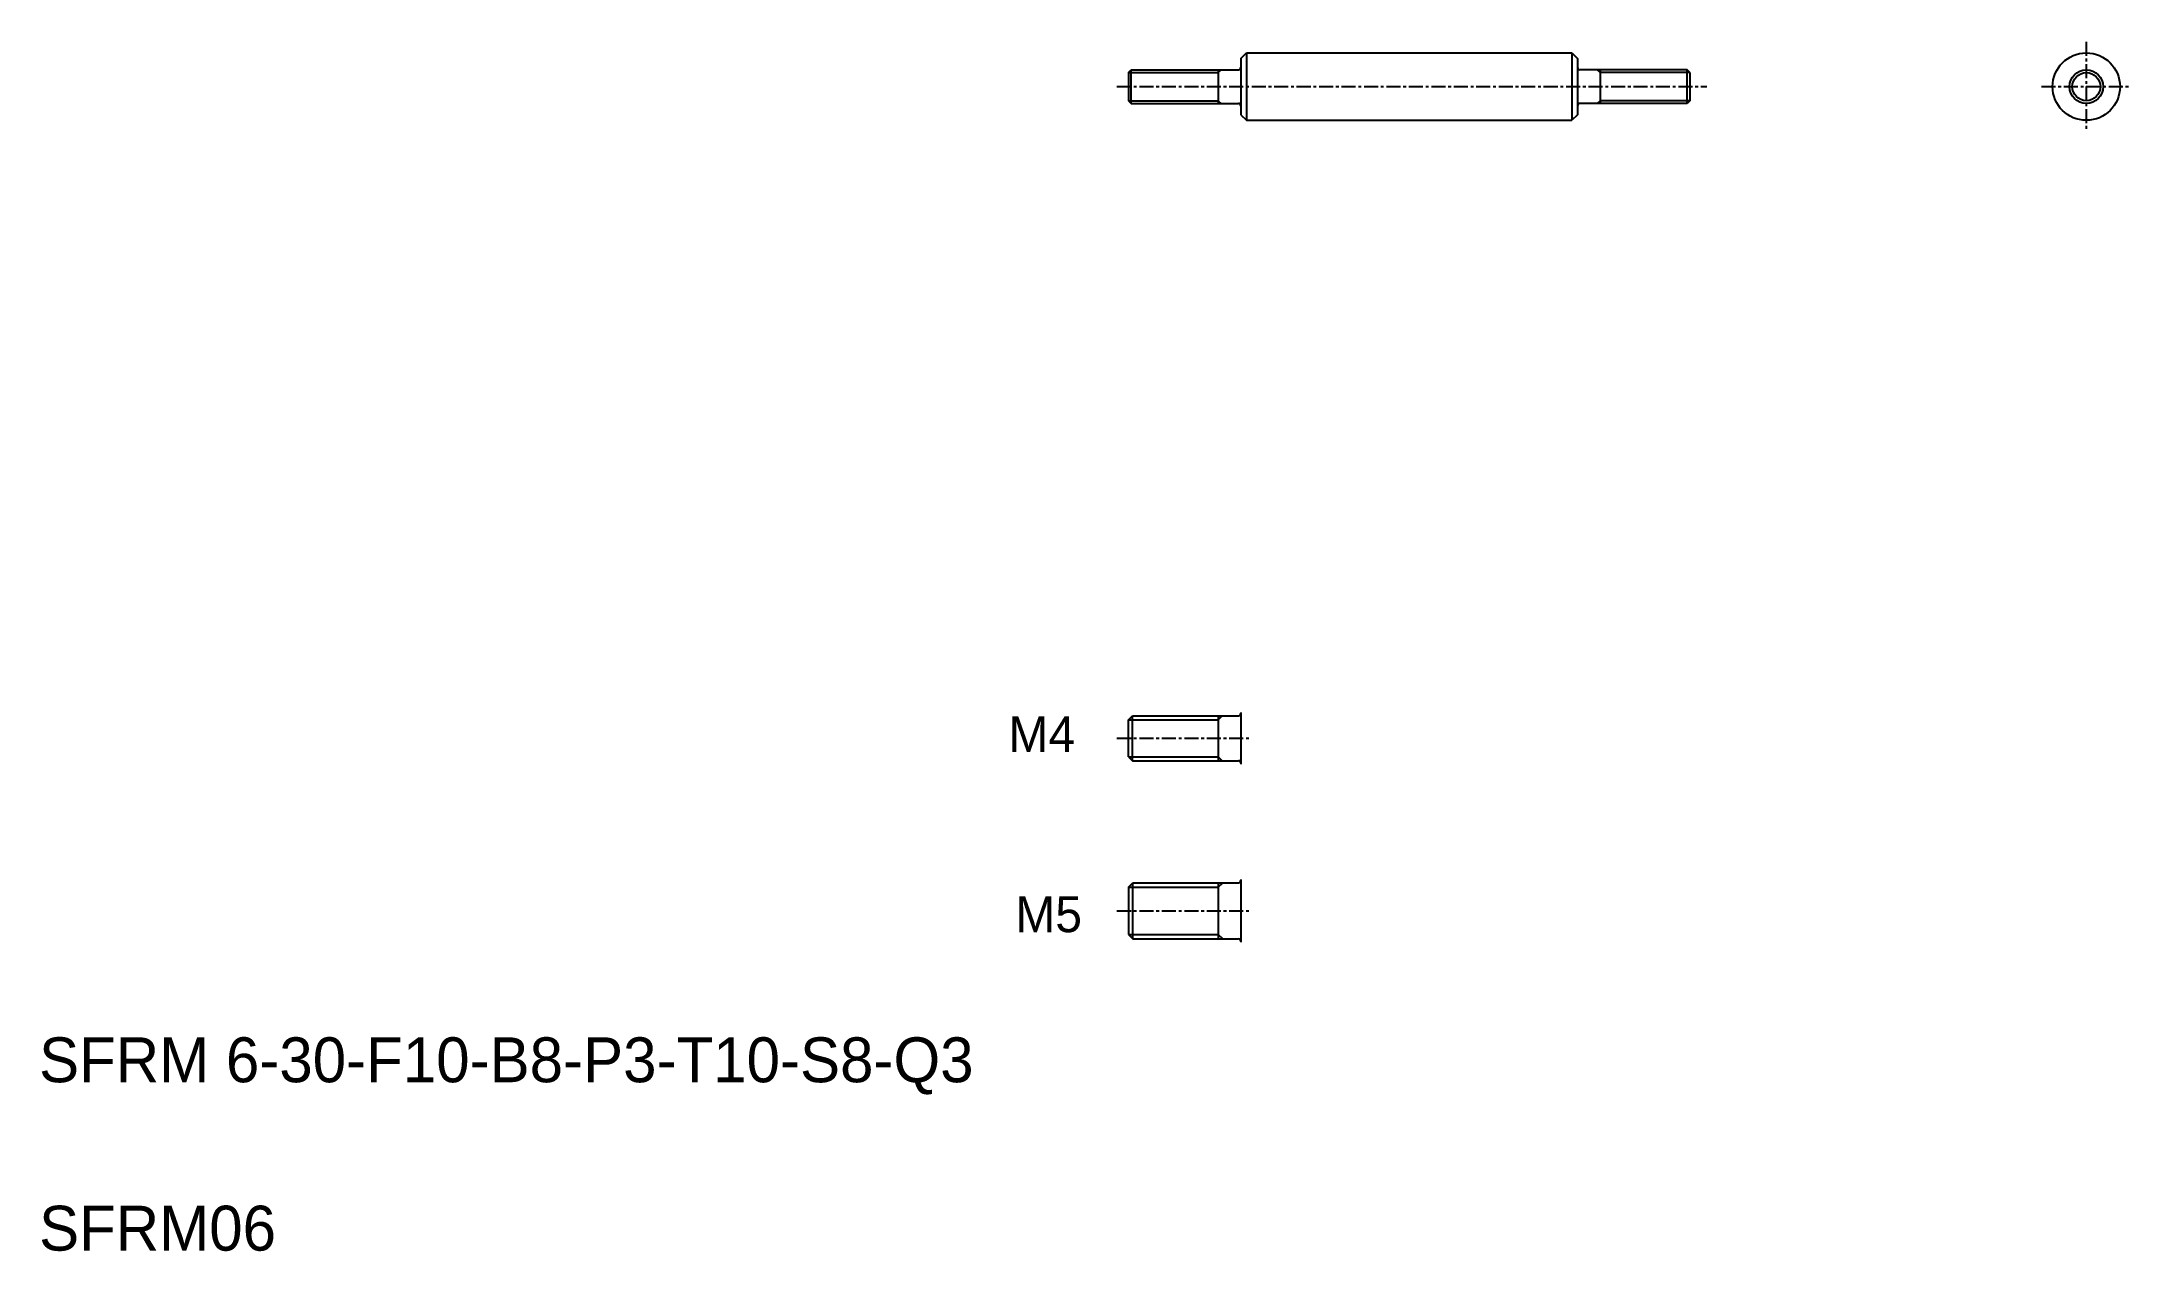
# Model space of a CAD drawing. Extents: x 60 to 246, y 58 to 166.
import ezdxf

# ---------------------------------------------------------------- set-up
doc = ezdxf.new("R2010")
doc.units = 0
doc.linetypes.add('CENTER', pattern=[2, 1.25, -0.25, 0.25, -0.25])
doc.layers.get('0').update_dxf_attribs({"linetype": 'CONTINUOUS'})
doc.layers.add('CENTER', color=1, linetype='CENTER')

msp = doc.modelspace()

# ---------------------------------------------------------------- linework, layer by layer
at = {"color": 7, "linetype": 'CONTINUOUS'}
for p, q in [((167.17, 164.42), (167.67, 164.92)), ((167.17, 164.42), (167.17, 159.42)), ((167.67, 164.92), (196.67, 164.92)), ((167.67, 164.92), (167.67, 158.92)), ((196.67, 164.92), (196.67, 158.92)), ((196.67, 164.92), (197.17, 164.42)), ((197.17, 164.42), (197.17, 159.42)), ((157.17, 163.17), (157.42, 163.42)), ((157.17, 163.17), (157.17, 160.67)), ((157.42, 163.42), (166.97, 163.42)), ((157.42, 160.42), (157.42, 163.42)), ((165.17, 163.42), (165.17, 160.42)), ((197.17, 163.17), (197.17, 163.17)), ((197.17, 161.92), (197.17, 161.92)), ((206.92, 163.42), (197.37, 163.42)), ((199.17, 163.42), (199.17, 160.42)), ((207.17, 163.17), (206.92, 163.42)), ((206.92, 160.42), (206.92, 163.42)), ((207.17, 163.17), (207.17, 160.67)), ((157.17, 160.67), (157.42, 160.42)), ((157.42, 160.42), (166.97, 160.42)), ((206.92, 160.42), (197.37, 160.42)), ((207.17, 160.67), (206.92, 160.42)), ((167.17, 159.42), (167.67, 158.92)), ((167.67, 158.92), (196.67, 158.92)), ((197.17, 159.42), (196.67, 158.92)), ((167.17, 106.17), (167.17, 101.57)), ((157.17, 105.52), (157.52, 105.87)), ((157.17, 102.22), (157.17, 105.52)), ((157.52, 101.87), (157.52, 105.87)), ((157.52, 105.87), (166.97, 105.87)), ((165.17, 105.87), (165.17, 101.87)), ((157.17, 102.22), (157.52, 101.87)), ((157.52, 101.87), (166.97, 101.87)), ((167.17, 91.29), (167.17, 85.69)), ((157.17, 90.59), (157.57, 90.99)), ((157.17, 90.59), (157.17, 86.39)), ((157.57, 85.99), (157.57, 90.99)), ((157.57, 90.99), (166.97, 90.99)), ((165.17, 90.99), (165.17, 85.99)), ((157.17, 86.39), (157.57, 85.99)), ((157.57, 85.99), (166.97, 85.99))]:
    msp.add_line(p, q, dxfattribs=at)
at = {"color": 3, "linetype": 'CONTINUOUS'}
for p, q in [((157.17, 163.17), (165.17, 163.17)), ((165.17, 163.17), (165.42, 163.42)), ((199.17, 163.17), (198.92, 163.42)), ((207.17, 163.17), (199.17, 163.17)), ((157.17, 160.67), (165.17, 160.67)), ((165.17, 160.67), (165.42, 160.42)), ((199.17, 160.67), (198.92, 160.42)), ((207.17, 160.67), (199.17, 160.67)), ((157.17, 105.52), (165.17, 105.52)), ((165.17, 105.52), (165.52, 105.87)), ((157.17, 102.22), (165.17, 102.22)), ((165.17, 102.22), (165.52, 101.87)), ((157.17, 90.59), (165.17, 90.59)), ((165.17, 90.59), (165.57, 90.99)), ((157.17, 86.39), (165.17, 86.39)), ((165.17, 86.39), (165.57, 85.99))]:
    msp.add_line(p, q, dxfattribs=at)
at = {"color": 7, "linetype": 'CONTINUOUS'}
for radius in [3, 1.5]:
    msp.add_circle((242.48, 161.92), radius, dxfattribs=at)
at = {"color": 3, "linetype": 'CONTINUOUS'}
msp.add_circle((242.48, 161.92), 1.25, dxfattribs=at)
at = {"color": 7, "linetype": 'CONTINUOUS'}
for centre, start, end in [((166.97, 163.62), 270, 0), ((197.37, 163.62), 180, 270), ((166.97, 160.22), 0, 90), ((197.37, 160.22), 90, 180), ((166.97, 106.07), 270, 0), ((166.97, 101.67), 0, 90), ((166.97, 91.19), 270, 0), ((166.97, 85.79), 0, 90)]:
    msp.add_arc(centre, 0.2, start, end, dxfattribs=at)
at = {"layer": 'CENTER', "color": 1, "linetype": 'CENTER'}
for p, q in [((242.48, 165.92), (242.48, 157.92)), ((156.15, 161.92), (208.67, 161.92)), ((238.48, 161.92), (246.48, 161.92)), ((156.15, 103.87), (168.04, 103.87)), ((156.15, 88.49), (168.04, 88.49))]:
    msp.add_line(p, q, dxfattribs=at)

# ---------------------------------------------------------------- texts
at = {"color": 7, "linetype": 'CONTINUOUS'}
for s, height, p in [('M4', 3.2, (146.48, 102.63)), ('M5', 3.2, (147.09, 86.59)), ('SFRM 6-30-F10-B8-P3-T10-S8-Q3', 4, (60.15, 73.22)), ('SFRM06', 4, (60.15, 58.22))]:
    msp.add_text(s, height=height, dxfattribs=at).set_placement(p)

doc.saveas('drawing.dxf')
